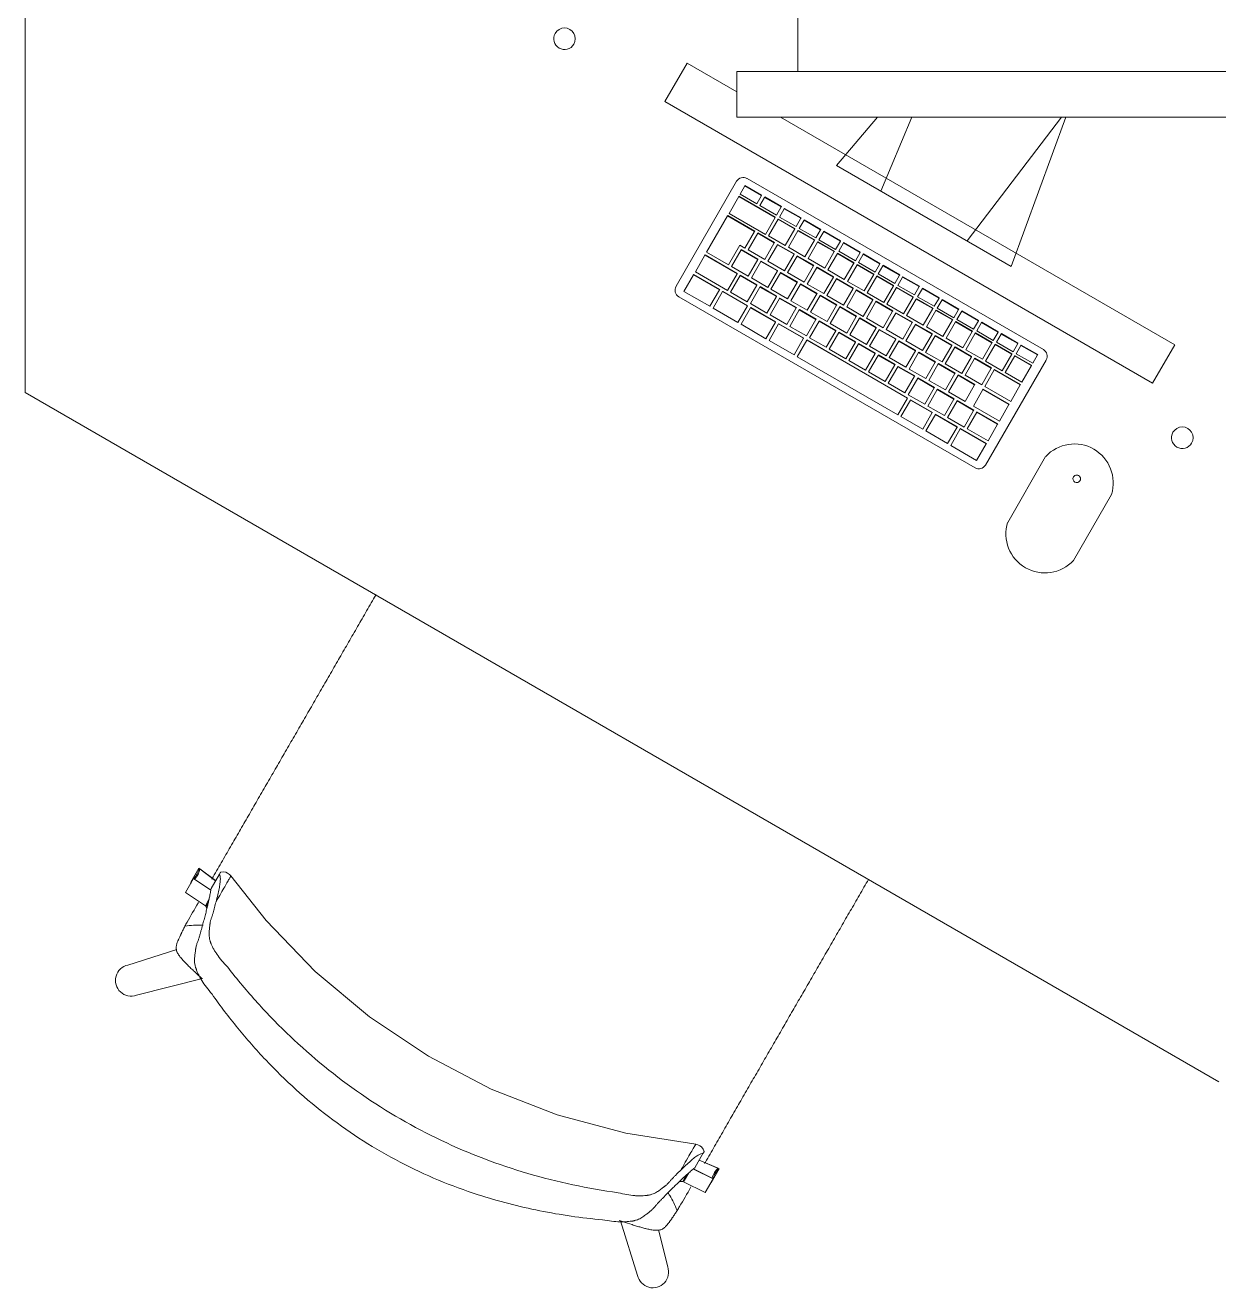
# Model space of a CAD drawing. Header units: millimetres. Extents: x 79795 to 317870, y -36033 to 97293.
# Drawn here: x 213534 to 214530, y 21471 to 22524 of the extents above; entities that cross this region are included whole.
import ezdxf

# ---------------------------------------------------------------- set-up
doc = ezdxf.new("R2010")
doc.units = ezdxf.units.MM
doc.header["$MEASUREMENT"] = 0
for name, color, linetype, lineweight in [('A-GENM', 8, 'CONTINUOUS', 9), ('E-ELEC-EQPM', 8, 'CONTINUOUS', 9), ('I-FURN', 8, 'CONTINUOUS', 9)]:
    doc.layers.add(name, color=color, linetype=linetype, lineweight=lineweight)

msp = doc.modelspace()

# ---------------------------------------------------------------- linework, layer by layer
at = {"layer": 'A-GENM'}
for p, q in [((214077.1, 22306.7), (214127.6, 22394.3)), ((214134.5, 22390.4), (214130.5, 22383.5)), ((214134.5, 22390.4), (214134.6, 22390.7)), ((214148.4, 22382.4), (214134.5, 22390.4)), ((214134.6, 22390.7), (214148.5, 22382.7)), ((214136.3, 22396.6), (214383.6, 22253.9)), ((214129.4, 22381.6), (214121.3, 22367.5)), ((214129.4, 22381.6), (214129.5, 22381.8)), ((214159.7, 22364.1), (214129.4, 22381.6)), ((214129.5, 22381.8), (214159.8, 22364.3)), ((214130.5, 22383.5), (214144.4, 22375.5)), ((214144.4, 22375.5), (214148.4, 22382.4)), ((214151, 22380.9), (214147, 22374)), ((214148.4, 22382.4), (214148.5, 22382.7)), ((214151, 22380.9), (214151.1, 22381.2)), ((214164.8, 22372.9), (214151, 22380.9)), ((214151.1, 22381.2), (214165, 22373.2)), ((214147, 22374), (214160.8, 22366)), ((214160.8, 22366), (214164.8, 22372.9)), ((214167.4, 22371.4), (214163.4, 22364.5)), ((214164.8, 22372.9), (214165, 22373.2)), ((214167.4, 22371.4), (214167.6, 22371.7)), ((214181.3, 22363.4), (214167.4, 22371.4)), ((214167.6, 22371.7), (214181.4, 22363.7)), ((214120.1, 22365.4), (214102.6, 22335.2)), ((214120.1, 22365.4), (214120.2, 22365.7)), ((214142.6, 22352.4), (214120.1, 22365.4)), ((214120.2, 22365.7), (214142.7, 22352.7)), ((214121.3, 22367.5), (214151.6, 22350)), ((214151.6, 22350), (214159.7, 22364.1)), ((214162.3, 22362.6), (214154.3, 22348.8)), ((214159.7, 22364.1), (214159.8, 22364.3)), ((214162.3, 22362.6), (214162.4, 22362.8)), ((214176.2, 22354.6), (214162.3, 22362.6)), ((214162.4, 22362.8), (214176.3, 22354.8)), ((214163.4, 22364.5), (214177.3, 22356.5)), ((214177.3, 22356.5), (214181.3, 22363.4)), ((214183.9, 22361.9), (214179.9, 22355)), ((214181.3, 22363.4), (214181.4, 22363.7)), ((214183.9, 22361.9), (214184, 22362.2)), ((214197.7, 22353.9), (214183.9, 22361.9)), ((214184, 22362.2), (214197.9, 22354.2)), ((214134.6, 22338.6), (214142.6, 22352.4)), ((214145.2, 22350.9), (214137.2, 22337.1)), ((214142.6, 22352.4), (214142.7, 22352.7)), ((214145.2, 22350.9), (214145.3, 22351.2)), ((214159, 22342.9), (214145.2, 22350.9)), ((214145.3, 22351.2), (214159.2, 22343.2)), ((214154.3, 22348.8), (214168.2, 22340.8)), ((214168.2, 22340.8), (214176.2, 22354.6)), ((214178.8, 22353.1), (214170.8, 22339.3)), ((214176.2, 22354.6), (214176.3, 22354.8)), ((214178.8, 22353.1), (214178.9, 22353.3)), ((214192.6, 22345.1), (214178.8, 22353.1)), ((214178.9, 22353.3), (214192.8, 22345.3)), ((214179.9, 22355), (214193.7, 22347)), ((214193.7, 22347), (214197.7, 22353.9)), ((214200.3, 22352.4), (214196.3, 22345.5)), ((214197.7, 22353.9), (214197.9, 22354.2)), ((214200.3, 22352.4), (214200.5, 22352.7)), ((214214.2, 22344.4), (214200.3, 22352.4)), ((214200.5, 22352.7), (214214.3, 22344.7)), ((214120.8, 22324.7), (214130.3, 22341.1)), ((214131.4, 22337), (214123.4, 22323.2)), ((214130.3, 22341.1), (214134.6, 22338.6)), ((214131.4, 22337), (214131.5, 22337.3)), ((214145.2, 22329), (214131.4, 22337)), ((214131.5, 22337.3), (214145.4, 22329.3)), ((214137.2, 22337.1), (214151.1, 22329.1)), ((214151.1, 22329.1), (214159, 22342.9)), ((214161.6, 22341.4), (214153.7, 22327.6)), ((214159, 22342.9), (214159.2, 22343.2)), ((214161.6, 22341.4), (214161.8, 22341.7)), ((214175.5, 22333.4), (214161.6, 22341.4)), ((214161.8, 22341.7), (214175.6, 22333.7)), ((214170.8, 22339.3), (214184.6, 22331.3)), ((214184.6, 22331.3), (214192.6, 22345.1)), ((214195.2, 22343.6), (214187.2, 22329.8)), ((214192.6, 22345.1), (214192.8, 22345.3)), ((214195.2, 22343.6), (214195.3, 22343.8)), ((214209.1, 22335.6), (214195.2, 22343.6)), ((214195.3, 22343.8), (214209.2, 22335.8)), ((214196.3, 22345.5), (214210.2, 22337.5)), ((214210.2, 22337.5), (214214.2, 22344.4)), ((214216.8, 22342.9), (214212.8, 22336)), ((214214.2, 22344.4), (214214.3, 22344.7)), ((214216.8, 22342.9), (214216.9, 22343.2)), ((214230.6, 22334.9), (214216.8, 22342.9)), ((214216.9, 22343.2), (214230.8, 22335.2)), ((214101.1, 22332.6), (214093.2, 22318.8)), ((214101.1, 22332.6), (214101.3, 22332.9)), ((214128, 22317.1), (214101.1, 22332.6)), ((214101.3, 22332.9), (214128.1, 22317.4)), ((214102.6, 22335.2), (214120.8, 22324.7)), ((214137.3, 22315.2), (214145.2, 22329)), ((214147.8, 22327.5), (214139.9, 22313.7)), ((214145.2, 22329), (214145.4, 22329.3)), ((214147.8, 22327.5), (214148, 22327.8)), ((214161.7, 22319.5), (214147.8, 22327.5)), ((214148, 22327.8), (214161.8, 22319.8)), ((214153.7, 22327.6), (214167.5, 22319.6)), ((214167.5, 22319.6), (214175.5, 22333.4)), ((214178.1, 22331.9), (214170.1, 22318.1)), ((214175.5, 22333.4), (214175.6, 22333.7)), ((214178.1, 22331.9), (214178.2, 22332.2)), ((214191.9, 22323.9), (214178.1, 22331.9)), ((214178.2, 22332.2), (214192.1, 22324.2)), ((214187.2, 22329.8), (214201.1, 22321.8)), ((214201.1, 22321.8), (214209.1, 22335.6)), ((214211.7, 22334.1), (214203.7, 22320.3)), ((214209.1, 22335.6), (214209.2, 22335.8)), ((214211.7, 22334.1), (214211.8, 22334.3)), ((214225.5, 22326.1), (214211.7, 22334.1)), ((214211.8, 22334.3), (214225.7, 22326.3)), ((214212.8, 22336), (214226.7, 22328)), ((214217.5, 22312.3), (214225.5, 22326.1)), ((214225.5, 22326.1), (214225.7, 22326.3)), ((214226.7, 22328), (214230.6, 22334.9)), ((214233.2, 22333.4), (214229.2, 22326.5)), ((214229.2, 22326.5), (214243.1, 22318.5)), ((214230.6, 22334.9), (214230.8, 22335.2)), ((214233.2, 22333.4), (214233.4, 22333.7)), ((214247.1, 22325.4), (214233.2, 22333.4)), ((214233.4, 22333.7), (214247.2, 22325.7)), ((214247.1, 22325.4), (214247.2, 22325.7)), ((214091.7, 22316.3), (214083.7, 22302.5)), ((214091.7, 22316.3), (214091.8, 22316.5)), ((214113.3, 22303.8), (214091.7, 22316.3)), ((214091.8, 22316.5), (214113.5, 22304)), ((214093.2, 22318.8), (214120, 22303.3)), ((214120, 22303.3), (214128, 22317.1)), ((214130.6, 22315.6), (214122.6, 22301.8)), ((214123.4, 22323.2), (214137.3, 22315.2)), ((214128, 22317.1), (214128.1, 22317.4)), ((214130.6, 22315.6), (214130.7, 22315.9)), ((214144.4, 22307.6), (214130.6, 22315.6)), ((214130.7, 22315.9), (214144.6, 22307.9)), ((214153.7, 22305.7), (214161.7, 22319.5)), ((214164.3, 22318), (214156.3, 22304.2)), ((214161.7, 22319.5), (214161.8, 22319.8)), ((214164.3, 22318), (214164.4, 22318.3)), ((214178.2, 22310), (214164.3, 22318)), ((214164.4, 22318.3), (214178.3, 22310.3)), ((214170.1, 22318.1), (214184, 22310.1)), ((214184, 22310.1), (214191.9, 22323.9)), ((214194.5, 22322.4), (214186.6, 22308.6)), ((214191.9, 22323.9), (214192.1, 22324.2)), ((214194.5, 22322.4), (214194.7, 22322.7)), ((214208.4, 22314.4), (214194.5, 22322.4)), ((214194.7, 22322.7), (214208.5, 22314.7)), ((214203.7, 22320.3), (214217.5, 22312.3)), ((214228.1, 22324.6), (214220.1, 22310.8)), ((214228.1, 22324.6), (214228.3, 22324.8)), ((214242, 22316.6), (214228.1, 22324.6)), ((214228.3, 22324.8), (214242.1, 22316.8)), ((214234, 22302.8), (214242, 22316.6)), ((214244.6, 22315.1), (214236.6, 22301.3)), ((214242, 22316.6), (214242.1, 22316.8)), ((214243.1, 22318.5), (214247.1, 22325.4)), ((214244.6, 22315.1), (214244.7, 22315.3)), ((214258.4, 22307.1), (214244.6, 22315.1)), ((214244.7, 22315.3), (214258.6, 22307.3)), ((214249.7, 22323.9), (214245.7, 22317)), ((214245.7, 22317), (214259.6, 22309)), ((214249.7, 22323.9), (214249.8, 22324.2)), ((214263.5, 22315.9), (214249.7, 22323.9)), ((214249.8, 22324.2), (214263.7, 22316.2)), ((214259.6, 22309), (214263.5, 22315.9)), ((214263.5, 22315.9), (214263.7, 22316.2)), ((214136.5, 22293.8), (214144.4, 22307.6)), ((214147, 22306.1), (214139.1, 22292.3)), ((214139.9, 22313.7), (214153.7, 22305.7)), ((214144.4, 22307.6), (214144.6, 22307.9)), ((214147, 22306.1), (214147.2, 22306.4)), ((214160.9, 22298.1), (214147, 22306.1)), ((214147.2, 22306.4), (214161, 22298.4)), ((214170.2, 22296.2), (214178.2, 22310)), ((214180.8, 22308.5), (214172.8, 22294.7)), ((214178.2, 22310), (214178.3, 22310.3)), ((214180.8, 22308.5), (214180.9, 22308.8)), ((214194.6, 22300.5), (214180.8, 22308.5)), ((214180.9, 22308.8), (214194.7, 22300.8)), ((214186.6, 22308.6), (214200.4, 22300.6)), ((214200.4, 22300.6), (214208.4, 22314.4)), ((214211, 22312.9), (214203, 22299.1)), ((214208.4, 22314.4), (214208.5, 22314.7)), ((214211, 22312.9), (214211.1, 22313.2)), ((214224.9, 22304.9), (214211, 22312.9)), ((214211.1, 22313.2), (214225, 22305.2)), ((214216.9, 22291.1), (214224.9, 22304.9)), ((214220.1, 22310.8), (214234, 22302.8)), ((214224.9, 22304.9), (214225, 22305.2)), ((214250.4, 22293.3), (214258.4, 22307.1)), ((214261, 22305.6), (214253, 22291.8)), ((214258.4, 22307.1), (214258.6, 22307.3)), ((214261, 22305.6), (214261.2, 22305.8)), ((214274.9, 22297.6), (214261, 22305.6)), ((214261.2, 22305.8), (214275, 22297.8)), ((214266.1, 22314.4), (214262.2, 22307.5)), ((214262.2, 22307.5), (214276, 22299.5)), ((214266.1, 22314.4), (214266.3, 22314.7)), ((214280, 22306.4), (214266.1, 22314.4)), ((214266.3, 22314.7), (214280.1, 22306.7)), ((214276, 22299.5), (214280, 22306.4)), ((214282.6, 22304.9), (214278.6, 22298)), ((214280, 22306.4), (214280.1, 22306.7)), ((214282.6, 22304.9), (214282.7, 22305.2)), ((214296.5, 22296.9), (214282.6, 22304.9)), ((214282.7, 22305.2), (214296.6, 22297.2)), ((214326.7, 22155.3), (214079.4, 22298)), ((214083.7, 22302.5), (214105.4, 22290)), ((214105.4, 22290), (214113.3, 22303.8)), ((214115.9, 22302.3), (214108, 22288.5)), ((214113.3, 22303.8), (214113.5, 22304)), ((214115.9, 22302.3), (214116.1, 22302.5)), ((214136.7, 22290.3), (214115.9, 22302.3)), ((214116.1, 22302.5), (214136.8, 22290.5)), ((214122.6, 22301.8), (214136.5, 22293.8)), ((214152.9, 22284.3), (214160.9, 22298.1)), ((214163.5, 22296.6), (214155.5, 22282.8)), ((214156.3, 22304.2), (214170.2, 22296.2)), ((214160.9, 22298.1), (214161, 22298.4)), ((214163.5, 22296.6), (214163.6, 22296.9)), ((214177.3, 22288.6), (214163.5, 22296.6)), ((214163.6, 22296.9), (214177.5, 22288.9)), ((214172.8, 22294.7), (214186.6, 22286.7)), ((214186.6, 22286.7), (214194.6, 22300.5)), ((214197.2, 22299), (214189.2, 22285.2)), ((214194.6, 22300.5), (214194.7, 22300.8)), ((214197.2, 22299), (214197.3, 22299.3)), ((214211.1, 22291), (214197.2, 22299)), ((214197.3, 22299.3), (214211.2, 22291.3)), ((214203, 22299.1), (214216.9, 22291.1)), ((214227.5, 22303.4), (214219.5, 22289.6)), ((214227.5, 22303.4), (214227.6, 22303.7)), ((214241.3, 22295.4), (214227.5, 22303.4)), ((214227.6, 22303.7), (214241.4, 22295.7)), ((214233.3, 22281.6), (214241.3, 22295.4)), ((214236.6, 22301.3), (214250.4, 22293.3)), ((214241.3, 22295.4), (214241.4, 22295.7)), ((214243.9, 22293.9), (214244, 22294.2)), ((214244, 22294.2), (214257.9, 22286.2)), ((214266.9, 22283.8), (214274.9, 22297.6)), ((214277.5, 22296.1), (214269.5, 22282.3)), ((214274.9, 22297.6), (214275, 22297.8)), ((214277.5, 22296.1), (214277.6, 22296.3)), ((214291.3, 22288.1), (214277.5, 22296.1)), ((214277.6, 22296.3), (214291.5, 22288.3)), ((214278.6, 22298), (214292.5, 22290)), ((214292.5, 22290), (214296.5, 22296.9)), ((214299.1, 22295.4), (214295.1, 22288.5)), ((214296.5, 22296.9), (214296.6, 22297.2)), ((214299.1, 22295.4), (214299.2, 22295.7)), ((214312.9, 22287.4), (214299.1, 22295.4)), ((214299.2, 22295.7), (214313.1, 22287.7)), ((214108, 22288.5), (214128.7, 22276.5)), ((214128.7, 22276.5), (214136.7, 22290.3)), ((214139.3, 22288.8), (214131.3, 22275)), ((214136.7, 22290.3), (214136.8, 22290.5)), ((214139.1, 22292.3), (214152.9, 22284.3)), ((214139.3, 22288.8), (214139.4, 22289)), ((214160.1, 22276.8), (214139.3, 22288.8)), ((214139.4, 22289), (214160.2, 22277)), ((214169.4, 22274.8), (214177.3, 22288.6)), ((214179.9, 22287.1), (214172, 22273.3)), ((214177.3, 22288.6), (214177.5, 22288.9)), ((214179.9, 22287.1), (214180.1, 22287.4)), ((214193.8, 22279.1), (214179.9, 22287.1)), ((214180.1, 22287.4), (214193.9, 22279.4)), ((214189.2, 22285.2), (214203.1, 22277.2)), ((214203.1, 22277.2), (214211.1, 22291)), ((214213.7, 22289.5), (214205.7, 22275.7)), ((214211.1, 22291), (214211.2, 22291.3)), ((214213.7, 22289.5), (214213.8, 22289.8)), ((214227.5, 22281.5), (214213.7, 22289.5)), ((214213.8, 22289.8), (214227.7, 22281.8)), ((214219.5, 22289.6), (214233.3, 22281.6)), ((214243.9, 22293.9), (214235.9, 22280.1)), ((214257.8, 22285.9), (214243.9, 22293.9)), ((214249.8, 22272.1), (214257.8, 22285.9)), ((214260.4, 22284.4), (214252.4, 22270.6)), ((214253, 22291.8), (214266.9, 22283.8)), ((214257.8, 22285.9), (214257.9, 22286.2)), ((214260.4, 22284.4), (214260.5, 22284.7)), ((214274.2, 22276.4), (214260.4, 22284.4)), ((214260.5, 22284.7), (214274.4, 22276.7)), ((214283.4, 22274.3), (214291.3, 22288.1)), ((214293.9, 22286.6), (214286, 22272.8)), ((214291.3, 22288.1), (214291.5, 22288.3)), ((214293.9, 22286.6), (214294.1, 22286.8)), ((214307.8, 22278.6), (214293.9, 22286.6)), ((214294.1, 22286.8), (214307.9, 22278.8)), ((214295.1, 22288.5), (214308.9, 22280.5)), ((214308.9, 22280.5), (214312.9, 22287.4)), ((214315.5, 22285.9), (214311.5, 22279)), ((214312.9, 22287.4), (214313.1, 22287.7)), ((214315.5, 22285.9), (214315.6, 22286.2)), ((214329.4, 22277.9), (214315.5, 22285.9)), ((214315.6, 22286.2), (214329.5, 22278.2)), ((214131.3, 22275), (214152.1, 22263)), ((214152.1, 22263), (214160.1, 22276.8)), ((214162.7, 22275.3), (214154.7, 22261.5)), ((214155.5, 22282.8), (214169.4, 22274.8)), ((214160.1, 22276.8), (214160.2, 22277)), ((214162.7, 22275.3), (214162.8, 22275.5)), ((214183.5, 22263.3), (214162.7, 22275.3)), ((214162.8, 22275.5), (214183.6, 22263.5)), ((214172, 22273.3), (214185.8, 22265.3)), ((214185.8, 22265.3), (214193.8, 22279.1)), ((214196.4, 22277.6), (214188.4, 22263.8)), ((214193.8, 22279.1), (214193.9, 22279.4)), ((214196.4, 22277.6), (214196.5, 22277.9)), ((214210.3, 22269.6), (214196.4, 22277.6)), ((214196.5, 22277.9), (214210.4, 22269.9)), ((214205.7, 22275.7), (214219.5, 22267.7)), ((214219.5, 22267.7), (214227.5, 22281.5)), ((214230.1, 22280), (214222.1, 22266.2)), ((214227.5, 22281.5), (214227.7, 22281.8)), ((214230.1, 22280), (214230.3, 22280.3)), ((214244, 22272), (214230.1, 22280)), ((214230.3, 22280.3), (214244.1, 22272.3)), ((214235.9, 22280.1), (214249.8, 22272.1)), ((214266.2, 22262.6), (214274.2, 22276.4)), ((214276.8, 22274.9), (214268.8, 22261.1)), ((214269.5, 22282.3), (214283.4, 22274.3)), ((214274.2, 22276.4), (214274.4, 22276.7)), ((214276.8, 22274.9), (214277, 22275.2)), ((214290.7, 22266.9), (214276.8, 22274.9)), ((214277, 22275.2), (214290.8, 22267.2)), ((214299.8, 22264.8), (214307.8, 22278.6)), ((214310.4, 22277.1), (214302.4, 22263.3)), ((214307.8, 22278.6), (214307.9, 22278.8)), ((214310.4, 22277.1), (214310.5, 22277.3)), ((214324.2, 22269.1), (214310.4, 22277.1)), ((214310.5, 22277.3), (214324.4, 22269.3)), ((214311.5, 22279), (214325.4, 22271)), ((214325.4, 22271), (214329.4, 22277.9)), ((214332, 22276.4), (214328, 22269.5)), ((214329.4, 22277.9), (214329.5, 22278.2)), ((214332, 22276.4), (214332.1, 22276.7)), ((214345.8, 22268.4), (214332, 22276.4)), ((214332.1, 22276.7), (214346, 22268.7)), ((214175.5, 22249.5), (214183.5, 22263.3)), ((214183.5, 22263.3), (214183.6, 22263.5)), ((214188.4, 22263.8), (214202.3, 22255.8)), ((214202.3, 22255.8), (214210.3, 22269.6)), ((214212.9, 22268.1), (214204.9, 22254.3)), ((214210.3, 22269.6), (214210.4, 22269.9)), ((214212.9, 22268.1), (214213, 22268.4)), ((214226.7, 22260.1), (214212.9, 22268.1)), ((214213, 22268.4), (214226.9, 22260.4)), ((214222.1, 22266.2), (214236, 22258.2)), ((214236, 22258.2), (214244, 22272)), ((214246.6, 22270.5), (214238.6, 22256.7)), ((214244, 22272), (214244.1, 22272.3)), ((214246.6, 22270.5), (214246.7, 22270.8)), ((214260.4, 22262.5), (214246.6, 22270.5)), ((214246.7, 22270.8), (214260.6, 22262.8)), ((214252.4, 22270.6), (214266.2, 22262.6)), ((214252.4, 22248.7), (214260.4, 22262.5)), ((214260.4, 22262.5), (214260.6, 22262.8)), ((214282.7, 22253.1), (214290.7, 22266.9)), ((214293.3, 22265.4), (214285.3, 22251.6)), ((214286, 22272.8), (214299.8, 22264.8)), ((214290.7, 22266.9), (214290.8, 22267.2)), ((214293.3, 22265.4), (214293.4, 22265.7)), ((214307.1, 22257.4), (214293.3, 22265.4)), ((214293.4, 22265.7), (214307.3, 22257.7)), ((214302.4, 22263.3), (214316.3, 22255.3)), ((214316.3, 22255.3), (214324.2, 22269.1)), ((214326.8, 22267.6), (214318.9, 22253.8)), ((214324.2, 22269.1), (214324.4, 22269.3)), ((214326.8, 22267.6), (214327, 22267.8)), ((214340.7, 22259.6), (214326.8, 22267.6)), ((214327, 22267.8), (214340.8, 22259.8)), ((214328, 22269.5), (214341.8, 22261.5)), ((214341.8, 22261.5), (214345.8, 22268.4)), ((214348.4, 22266.9), (214344.4, 22260)), ((214345.8, 22268.4), (214346, 22268.7)), ((214362.3, 22258.9), (214348.4, 22266.9)), ((214348.5, 22267), (214348.6, 22267.2)), ((214348.6, 22267.2), (214362.4, 22259.2)), ((214154.7, 22261.5), (214175.5, 22249.5)), ((214186.1, 22261.8), (214178.1, 22248)), ((214186.1, 22261.8), (214186.2, 22262)), ((214270.1, 22213.3), (214186.1, 22261.8)), ((214186.2, 22262), (214270.2, 22213.5)), ((214204.9, 22254.3), (214218.7, 22246.3)), ((214218.7, 22246.3), (214226.7, 22260.1)), ((214229.3, 22258.6), (214221.3, 22244.8)), ((214226.7, 22260.1), (214226.9, 22260.4)), ((214229.3, 22258.6), (214229.4, 22258.9)), ((214243.2, 22250.6), (214229.3, 22258.6)), ((214229.4, 22258.9), (214243.3, 22250.9)), ((214238.6, 22256.7), (214252.4, 22248.7)), ((214263, 22261), (214255, 22247.2)), ((214263, 22261), (214263.2, 22261.3)), ((214276.9, 22253), (214263, 22261)), ((214263.2, 22261.3), (214277, 22253.3)), ((214268.8, 22261.1), (214282.7, 22253.1)), ((214268.9, 22239.2), (214276.9, 22253)), ((214276.9, 22253), (214277, 22253.3)), ((214299.1, 22243.6), (214307.1, 22257.4)), ((214309.7, 22255.9), (214301.7, 22242.1)), ((214307.1, 22257.4), (214307.3, 22257.7)), ((214309.7, 22255.9), (214309.9, 22256.2)), ((214323.6, 22247.9), (214309.7, 22255.9)), ((214309.9, 22256.2), (214323.7, 22248.2)), ((214318.9, 22253.8), (214332.7, 22245.8)), ((214332.7, 22245.8), (214340.7, 22259.6)), ((214343.3, 22258.1), (214335.3, 22244.3)), ((214340.7, 22259.6), (214340.8, 22259.8)), ((214343.3, 22258.1), (214343.4, 22258.3)), ((214357.2, 22250.1), (214343.3, 22258.1)), ((214343.4, 22258.3), (214357.3, 22250.3)), ((214344.4, 22260), (214358.3, 22252)), ((214358.3, 22252), (214362.3, 22258.9)), ((214364.9, 22257.4), (214360.9, 22250.5)), ((214362.3, 22258.9), (214362.4, 22259.2)), ((214364.9, 22257.4), (214365, 22257.7)), ((214378.7, 22249.4), (214364.9, 22257.4)), ((214365, 22257.7), (214378.9, 22249.7)), ((214178.1, 22248), (214262.1, 22199.5)), ((214221.3, 22244.8), (214235.2, 22236.8)), ((214235.2, 22236.8), (214243.2, 22250.6)), ((214245.8, 22249.1), (214237.8, 22235.3)), ((214243.2, 22250.6), (214243.3, 22250.9)), ((214245.8, 22249.1), (214245.9, 22249.4)), ((214259.6, 22241.1), (214245.8, 22249.1)), ((214245.9, 22249.4), (214259.8, 22241.4)), ((214255, 22247.2), (214268.9, 22239.2)), ((214259.6, 22241.1), (214259.8, 22241.4)), ((214279.5, 22251.5), (214271.5, 22237.7)), ((214279.5, 22251.5), (214279.6, 22251.8)), ((214293.3, 22243.5), (214279.5, 22251.5)), ((214279.6, 22251.8), (214293.5, 22243.8)), ((214285.3, 22251.6), (214299.1, 22243.6)), ((214285.4, 22229.7), (214293.3, 22243.5)), ((214295.9, 22242), (214288, 22228.2)), ((214293.3, 22243.5), (214293.5, 22243.8)), ((214295.9, 22242), (214296.1, 22242.3)), ((214309.8, 22234), (214295.9, 22242)), ((214296.1, 22242.3), (214309.9, 22234.3)), ((214301.7, 22242.1), (214315.6, 22234.1)), ((214315.6, 22234.1), (214323.6, 22247.9)), ((214326.2, 22246.4), (214318.2, 22232.6)), ((214323.6, 22247.9), (214323.7, 22248.2)), ((214326.2, 22246.4), (214326.3, 22246.7)), ((214340, 22238.4), (214326.2, 22246.4)), ((214326.3, 22246.7), (214340.2, 22238.7)), ((214385.9, 22245.2), (214335.3, 22157.6)), ((214335.3, 22244.3), (214349.2, 22236.3)), ((214349.2, 22236.3), (214357.2, 22250.1)), ((214359.8, 22248.6), (214351.8, 22234.8)), ((214357.2, 22250.1), (214357.3, 22250.3)), ((214359.8, 22248.6), (214359.9, 22248.8)), ((214373.6, 22240.6), (214359.8, 22248.6)), ((214359.9, 22248.8), (214373.8, 22240.8)), ((214360.9, 22250.5), (214374.7, 22242.5)), ((214374.7, 22242.5), (214378.7, 22249.4)), ((214378.7, 22249.4), (214378.9, 22249.7)), ((214237.8, 22235.3), (214251.6, 22227.3)), ((214251.6, 22227.3), (214259.6, 22241.1)), ((214262.2, 22239.6), (214254.2, 22225.8)), ((214262.2, 22239.6), (214262.4, 22239.9)), ((214276.1, 22231.6), (214262.2, 22239.6)), ((214262.4, 22239.9), (214276.2, 22231.9)), ((214268.1, 22217.8), (214276.1, 22231.6)), ((214271.5, 22237.7), (214285.4, 22229.7)), ((214276.1, 22231.6), (214276.2, 22231.9)), ((214301.8, 22220.2), (214309.8, 22234)), ((214312.4, 22232.5), (214304.4, 22218.7)), ((214309.8, 22234), (214309.9, 22234.3)), ((214312.4, 22232.5), (214312.5, 22232.8)), ((214326.2, 22224.5), (214312.4, 22232.5)), ((214312.5, 22232.8), (214326.4, 22224.8)), ((214318.2, 22232.6), (214332.1, 22224.6)), ((214332.1, 22224.6), (214340, 22238.4)), ((214342.6, 22236.9), (214334.7, 22223.1)), ((214340, 22238.4), (214340.2, 22238.7)), ((214342.6, 22236.9), (214342.8, 22237.2)), ((214364.3, 22224.4), (214342.6, 22236.9)), ((214342.8, 22237.2), (214364.4, 22224.7)), ((214351.8, 22234.8), (214365.6, 22226.8)), ((214365.6, 22226.8), (214373.6, 22240.6)), ((214373.6, 22240.6), (214373.8, 22240.8)), ((214254.2, 22225.8), (214268.1, 22217.8)), ((214278.7, 22230.1), (214270.7, 22216.3)), ((214278.7, 22230.1), (214278.8, 22230.4)), ((214292.5, 22222.1), (214278.7, 22230.1)), ((214278.8, 22230.4), (214292.7, 22222.4)), ((214284.6, 22208.3), (214292.5, 22222.1)), ((214295.1, 22220.6), (214287.1, 22206.8)), ((214288, 22228.2), (214301.8, 22220.2)), ((214292.5, 22222.1), (214292.7, 22222.4)), ((214295.1, 22220.6), (214295.3, 22220.9)), ((214309, 22212.6), (214295.1, 22220.6)), ((214295.3, 22220.9), (214309.1, 22212.9)), ((214318.3, 22210.7), (214326.2, 22224.5)), ((214333.2, 22220.5), (214325.2, 22206.7)), ((214326.2, 22224.5), (214326.4, 22224.8)), ((214333.2, 22220.5), (214333.3, 22220.8)), ((214354.8, 22208), (214333.2, 22220.5)), ((214333.3, 22220.8), (214355, 22208.3)), ((214334.7, 22223.1), (214356.3, 22210.6)), ((214356.3, 22210.6), (214364.3, 22224.4)), ((214364.3, 22224.4), (214364.4, 22224.7)), ((214262.1, 22199.5), (214270.1, 22213.3)), ((214272.7, 22211.8), (214264.7, 22198)), ((214270.1, 22213.3), (214270.2, 22213.5)), ((214270.7, 22216.3), (214284.6, 22208.3)), ((214272.7, 22211.8), (214272.8, 22212)), ((214290.9, 22201.3), (214272.7, 22211.8)), ((214272.8, 22212), (214291, 22201.5)), ((214301, 22198.8), (214309, 22212.6)), ((214311.6, 22211.1), (214303.6, 22197.3)), ((214304.4, 22218.7), (214318.3, 22210.7)), ((214309, 22212.6), (214309.1, 22212.9)), ((214311.6, 22211.1), (214311.7, 22211.4)), ((214325.4, 22203.1), (214311.6, 22211.1)), ((214311.7, 22211.4), (214325.6, 22203.4)), ((214282.9, 22187.5), (214290.9, 22201.3)), ((214293.5, 22199.8), (214285.5, 22186)), ((214287.1, 22206.8), (214301, 22198.8)), ((214290.9, 22201.3), (214291, 22201.5)), ((214293.5, 22199.8), (214293.6, 22200)), ((214311.6, 22189.3), (214293.5, 22199.8)), ((214293.6, 22200), (214311.8, 22189.5)), ((214317.5, 22189.3), (214325.4, 22203.1)), ((214328, 22201.6), (214320.1, 22187.8)), ((214325.2, 22206.7), (214346.9, 22194.2)), ((214325.4, 22203.1), (214325.6, 22203.4)), ((214328, 22201.6), (214328.2, 22201.9)), ((214345.4, 22191.6), (214328, 22201.6)), ((214328.2, 22201.9), (214345.5, 22191.9)), ((214346.9, 22194.2), (214354.8, 22208)), ((214354.8, 22208), (214355, 22208.3)), ((214264.7, 22198), (214282.9, 22187.5)), ((214303.6, 22197.3), (214317.5, 22189.3)), ((214303.7, 22175.5), (214311.6, 22189.3)), ((214311.6, 22189.3), (214311.8, 22189.5)), ((214337.4, 22177.8), (214345.4, 22191.6)), ((214345.4, 22191.6), (214345.5, 22191.9)), ((214285.5, 22186), (214303.7, 22175.5)), ((214314.2, 22187.8), (214306.3, 22174)), ((214314.2, 22187.8), (214314.4, 22188)), ((214335.9, 22175.3), (214314.2, 22187.8)), ((214314.4, 22188), (214336, 22175.5)), ((214320.1, 22187.8), (214337.4, 22177.8)), ((214306.3, 22174), (214327.9, 22161.5)), ((214327.9, 22161.5), (214335.9, 22175.3)), ((214335.9, 22175.3), (214336, 22175.5)), ((214385.5, 22164.7), (214353.8, 22109.7)), ((214408.7, 22078), (214440.5, 22133))]:
    msp.add_line(p, q, dxfattribs=at)
for centre, radius, start, end in [((214133.1, 22391.1), 6.35, 60, 150), ((214082.6, 22303.5), 6.35, 150, 240), ((214380.4, 22248.4), 6.35, 330, 60), ((214409.4, 22142.7), 32.5, 342.6804, 137.3196), ((214329.8, 22160.8), 6.35, 240, 330), ((214411.4, 22146.1), 3.16, 150, 330), ((214411.4, 22146.1), 3.16, 330, 150), ((214384.8, 22100.1), 32.5, 162.6804, 317.3196)]:
    msp.add_arc(centre, radius, start, end, dxfattribs=at)
at = {"layer": 'E-ELEC-EQPM'}
for p, q in [((214178.6, 22577.9), (214178.6, 22486)), ((214178.6, 22577.9), (214178.6, 22486)), ((214178.6, 22486), (214127.8, 22486)), ((214127.8, 22486), (214127.8, 22447.9)), ((214127.8, 22486), (214127.8, 22447.9)), ((214927.8, 22486), (214127.8, 22486)), ((214127.8, 22447.9), (214927.8, 22447.9)), ((214127.8, 22447.9), (214927.8, 22447.9))]:
    msp.add_line(p, q, dxfattribs=at)
at = {"layer": 'I-FURN'}
for p, q in [((213534, 23368.2), (213534, 22218.2)), ((214086.3, 22492.9), (214067.8, 22460.8)), ((214086.3, 22492.9), (214127.8, 22468.9)), ((214474.7, 22225.8), (214067.8, 22460.8)), ((214164.3, 22447.9), (214493.3, 22258)), ((214245.1, 22447.9), (214211.1, 22407.4)), ((214247.9, 22386.1), (214273.8, 22447.9)), ((214319.9, 22344.5), (214398.6, 22447.9)), ((214356.8, 22323.2), (214402.2, 22447.9)), ((214211.1, 22407.4), (214356.8, 22323.2)), ((214493.3, 22258), (214474.7, 22225.8)), ((213534, 22218.2), (214530, 21643.2)), ((213679, 21821.3), (213672.3, 21809.7)), ((213692.8, 21810.9), (213679, 21821.3)), ((213692.9, 21811), (213679.8, 21820.8)), ((213667.8, 21801.1), (213674.4, 21812.7)), ((213674.4, 21812.7), (213688.9, 21803)), ((213689.1, 21804.5), (213696, 21816.3)), ((213699.1, 21818.2), (213697, 21818.1)), ((213701.4, 21817.9), (213699.1, 21818.2)), ((213702.8, 21817.3), (213701.4, 21817.9)), ((213704.4, 21816.2), (213702.8, 21817.3)), ((213705.7, 21814.9), (213704.4, 21816.2)), ((213735, 21777.8), (213705.7, 21814.9)), ((213684.3, 21790), (213667.8, 21801.1)), ((213687.3, 21795.1), (213684.3, 21790)), ((213686.6, 21792.1), (213685.1, 21789.5)), ((213775.9, 21735.1), (213735, 21777.8)), ((213660.6, 21753.4), (213619.7, 21740.5)), ((213626.8, 21715.4), (213681.8, 21729.2)), ((213821.3, 21697.2), (213775.9, 21735.1)), ((213870.5, 21664.4), (213821.3, 21697.2)), ((213922.9, 21637.1), (213870.5, 21664.4)), ((213978, 21615.6), (213922.9, 21637.1)), ((214035.1, 21600.2), (213978, 21615.6)), ((214093.5, 21591), (214035.1, 21600.2)), ((214093.5, 21591), (214095.3, 21590.5)), ((214095.3, 21590.5), (214097, 21589.7)), ((214097, 21589.7), (214098.2, 21588.8)), ((214098.2, 21588.8), (214099.6, 21587)), ((214092.7, 21571.5), (214099.5, 21583.3)), ((214112.3, 21571.1), (214096.4, 21577.9)), ((214099.6, 21587), (214100.6, 21585.1)), ((214091.5, 21570.5), (214107.2, 21562.8)), ((214091.5, 21570.4), (214108, 21562.3)), ((214113.1, 21570.6), (214096.3, 21577.8)), ((214106.5, 21559), (214113.1, 21570.6)), ((214082.6, 21560.1), (214085.5, 21565.2)), ((214083.4, 21559.6), (214087.8, 21567.2)), ((214101.3, 21550.8), (214083.4, 21559.6)), ((214108, 21562.3), (214101.3, 21550.8)), ((214030.7, 21527.2), (214045, 21481.7)), ((214070.1, 21488.8), (214062.4, 21519.6))]:
    msp.add_line(p, q, dxfattribs=at)
for centre, radius, start, end in [((213984, 22513.2), 9, 150, 330), ((213984, 22513.2), 9, 330, 150), ((214499.5, 22180.4), 9, 330, 150), ((214499.5, 22180.4), 9, 150, 330), ((213622.4, 21727.7), 13.1, 101.9662, 289.5824), ((214057.8, 21484.4), 13.1, 191.9896, 19.6059)]:
    msp.add_arc(centre, radius, start, end, dxfattribs=at)
for centre, start_param, end_param in [((213662, 21824.8), 6.026179, 6.605675), ((213662.8, 21824.3), 6.026179, 6.605675), ((213655.4, 21813.3), 0.238848, 0.322489), ((214123.9, 21558.2), 2.819103, 3.398599), ((214124.7, 21557.7), 2.819103, 3.398599)]:
    msp.add_ellipse(centre, major_axis=(15.1, -8.7), ratio=0.978487, start_param=start_param, end_param=end_param, dxfattribs=at)
for points, knots in [([(213689.8, 21812.3), (213690.1, 21812.9), (213691.7, 21815.8), (213694.7, 21820.8), (213698.6, 21827.6), (213702.4, 21834.3), (213707.5, 21843), (213713.7, 21853.7), (213719.8, 21864.3), (213724.7, 21872.9), (213728.5, 21879.5), (213732.3, 21886.1), (213737.4, 21894.8), (213743.6, 21905.5), (213751, 21918.4), (213758.6, 21931.5), (213766.2, 21944.7), (213773.7, 21957.6), (213779.9, 21968.5), (213785, 21977.2), (213788.8, 21983.8), (213792.6, 21990.4), (213797.6, 21999.1), (213803.8, 22009.9), (213810.1, 22020.7), (213815.1, 22029.4), (213818.9, 22036.1), (213822.7, 22042.6), (213825.3, 22047.1), (213826.6, 22049.4), (213826.7, 22049.5)], [-0.8977274, -0.8977274, -0.8977274, -0.8977274, -0.8928571, -0.875, -0.8571429, -0.8392857, -0.8214286, -0.7857143, -0.75, -0.7321429, -0.7142857, -0.6964286, -0.6785714, -0.6428571, -0.6071429, -0.5714286, -0.5357143, -0.5, -0.4642857, -0.4464286, -0.4285714, -0.4107143, -0.3928571, -0.3571429, -0.3214286, -0.3035714, -0.2857143, -0.2678571, -0.25, -0.2488464, -0.2488464, -0.2488464, -0.2488464]), ([(213693.2, 21793.3), (213694.7, 21795.9), (213697.4, 21800.5), (213700.6, 21806.1), (213703, 21810.2), (213704.3, 21812.5), (213705, 21813.7), (213705.4, 21814.4), (213705.6, 21814.8), (213705.7, 21814.9), (213705.7, 21814.9)], [0, 0, 0, 0, 0.1111111, 0.2222222, 0.3333333, 0.4444444, 0.5, 0.5555556, 0.6111111, 0.6625707, 0.6625707, 0.6625707, 0.6625707]), ([(214237.8, 21812.3), (214237.8, 21812.2), (214235.2, 21807.7), (214230.1, 21798.8), (214222.4, 21785.6), (214214.8, 21772.5), (214208.6, 21761.6), (214203.5, 21752.8), (214199.7, 21746.2), (214195.9, 21739.6), (214190.9, 21730.9), (214184.7, 21720.2), (214178.5, 21709.5), (214173.5, 21700.9), (214169.7, 21694.3), (214166, 21687.8), (214161, 21679.1), (214154.7, 21668.4), (214148.5, 21657.6), (214143.5, 21648.8), (214139.6, 21642.2), (214135.8, 21635.5), (214130.7, 21626.8), (214124.5, 21616), (214117, 21602.9), (214109.3, 21589.6), (214103.9, 21580.3), (214101.1, 21575.4), (214100.9, 21575.1)], [-0.7507659, -0.7507659, -0.7507659, -0.7507659, -0.75, -0.7142857, -0.6785714, -0.6428571, -0.6071429, -0.5892857, -0.5714286, -0.5535714, -0.5357143, -0.5, -0.4642857, -0.4464286, -0.4285714, -0.4107143, -0.3928571, -0.3571429, -0.3214286, -0.3035714, -0.2857143, -0.2678571, -0.25, -0.2142857, -0.1785714, -0.1428571, -0.1071429, -0.103964, -0.103964, -0.103964, -0.103964]), ([(213689.9, 21716.2), (213688.2, 21718.2), (213685, 21722.1), (213681.8, 21726.8), (213679.7, 21730.4), (213678.4, 21733), (213677.4, 21735.1), (213676.9, 21736.6), (213676.6, 21737.4), (213676.4, 21738), (213676.2, 21738.6), (213675.9, 21739.3), (213675.6, 21740.7), (213675.3, 21742.5), (213675.2, 21744.5), (213675.3, 21746.5), (213675.5, 21748.3), (213675.7, 21750.1), (213675.9, 21751.5), (213676.1, 21752.5), (213676.1, 21753), (213676.2, 21753.4), (213676.2, 21753.8), (213676.3, 21754.3), (213676.5, 21755.2), (213676.7, 21756.4), (213677.1, 21757.8), (213677.7, 21759.5), (213678.3, 21761.1), (213678.9, 21762.7), (213679.2, 21763.9), (213679.6, 21765.2), (213680.1, 21766.9), (213680.9, 21769.8), (213682, 21773.9), (213683.2, 21778.4), (213684.3, 21782.6), (213685.4, 21786.7), (213686.3, 21790.5), (213687.1, 21794), (213687.5, 21796.1), (213687.7, 21797.1)], [0, 0, 0, 0, 0.035714, 0.071429, 0.089286, 0.107143, 0.125, 0.133929, 0.138393, 0.142857, 0.147321, 0.151786, 0.160714, 0.178571, 0.196429, 0.214286, 0.232143, 0.25, 0.267857, 0.276786, 0.28125, 0.285714, 0.290179, 0.294643, 0.303571, 0.321429, 0.339286, 0.357143, 0.392857, 0.410714, 0.428571, 0.446429, 0.464286, 0.5, 0.571429, 0.642857, 0.714286, 0.785714, 0.857143, 0.928571, 1, 1, 1, 1]), ([(213684.3, 21790), (213684.5, 21789.6), (213684.9, 21788.8), (213685.3, 21787.9), (213685.5, 21787.5)], [-0.8741323, -0.8741323, -0.8741323, -0.8741323, -0.6666667, -0.4718724, -0.4718724, -0.4718724, -0.4718724]), ([(213693.2, 21793.3), (213692.8, 21791.7), (213692.2, 21789.3), (213691.5, 21786.5), (213691, 21784.9), (213690.7, 21783.7), (213690.4, 21782.6), (213689.9, 21781.2), (213689.3, 21779.8), (213688.9, 21778.4), (213688.5, 21777.2), (213688.3, 21776.1), (213688.2, 21775.3), (213688.2, 21774.8), (213688.1, 21774.4), (213688.1, 21774), (213688.1, 21773.5), (213687.9, 21772.6), (213687.8, 21771.2), (213687.6, 21769.4), (213687.4, 21767.5), (213687.4, 21765.6), (213687.6, 21763.5), (213687.9, 21761.7), (213688.3, 21760.4), (213688.6, 21759.6), (213688.8, 21759.1), (213689, 21758.5), (213689.3, 21757.7), (213689.9, 21756.4), (213690.9, 21754.4), (213692.4, 21751.9), (213694.6, 21748.6), (213697.9, 21744.2), (213701.2, 21740.6), (213703, 21738.7)], [0, 0, 0, 0, 0.125, 0.1875, 0.21875, 0.25, 0.28125, 0.3125, 0.375, 0.40625, 0.4375, 0.46875, 0.484375, 0.492188, 0.5, 0.507812, 0.515625, 0.53125, 0.5625, 0.59375, 0.625, 0.65625, 0.6875, 0.71875, 0.734375, 0.742188, 0.75, 0.757812, 0.765625, 0.78125, 0.8125, 0.84375, 0.875, 0.9375, 1, 1, 1, 1]), ([(213681.4, 21729.4), (213679.6, 21731), (213676.8, 21733.6), (213673.5, 21736.7), (213671.6, 21738.4), (213670.3, 21739.7), (213669, 21740.9), (213667.9, 21742.1), (213666.8, 21743.3), (213665.5, 21744.6), (213664.3, 21746), (213663.1, 21747.4), (213662.3, 21748.6), (213661.7, 21749.5), (213661.3, 21750.2), (213660.9, 21750.9), (213660.5, 21751.9), (213660.1, 21753.2), (213659.9, 21754.6), (213660, 21756), (213660.2, 21757.3), (213660.6, 21758.6), (213661, 21759.8), (213661.4, 21760.6), (213661.6, 21761.1), (213661.7, 21761.4), (213661.9, 21761.8), (213662.1, 21762.3), (213662.4, 21763.1), (213663, 21764.2), (213663.5, 21765.3), (213663.9, 21766.2), (213664.3, 21767), (213664.6, 21767.7), (213665.1, 21768.7), (213666, 21770.4), (213666.7, 21771.9), (213667.2, 21772.9)], [0, 0, 0, 0, 0.125, 0.1875, 0.21875, 0.25, 0.28125, 0.3125, 0.34375, 0.375, 0.40625, 0.4375, 0.46875, 0.484375, 0.5, 0.515625, 0.53125, 0.5625, 0.59375, 0.625, 0.65625, 0.6875, 0.71875, 0.734375, 0.742188, 0.75, 0.757812, 0.765625, 0.78125, 0.8125, 0.84375, 0.859375, 0.875, 0.890625, 0.90625, 0.9375, 1, 1, 1, 1]), ([(213682.4, 21773.8), (213682, 21773.8), (213679.3, 21774), (213674.4, 21773.9), (213669.7, 21773.3), (213667.2, 21772.9)], [0.93933321, 0.93933321, 0.93933321, 0.93933321, 0.94444444, 0.97222222, 1, 1, 1, 1]), ([(213703, 21738.7), (213710.9, 21728.5), (213727.4, 21708.8), (213763.3, 21671.9), (213813.3, 21631.1), (213880.4, 21592.3), (213940.8, 21569.4), (213990.7, 21556.8), (214016.1, 21552.3), (214028.8, 21550.6)], [-1, -1, -1, -1, -0.9, -0.8, -0.6, -0.4, -0.2, -0.1, 0, 0, 0, 0]), ([(214015.8, 21528), (213998.2, 21529.6), (213963.1, 21534.6), (213905.9, 21549.4), (213845.8, 21574.3), (213785.9, 21612.5), (213742.1, 21652.2), (213711, 21687.7), (213696.7, 21706.5), (213689.9, 21716.2)], [-1, -1, -1, -1, -0.863636, -0.727273, -0.545455, -0.363636, -0.181818, -0.090909, 0, 0, 0, 0]), ([(214093.5, 21591), (214093.5, 21591), (214093.4, 21590.9), (214093.1, 21590.4), (214092.7, 21589.7), (214091.7, 21587.9), (214089.7, 21584.5), (214086.1, 21578.3), (214082.9, 21572.6), (214081, 21569.4)], [0.3374293, 0.3374293, 0.3374293, 0.3374293, 0.3888889, 0.4444444, 0.5138889, 0.5833333, 0.7222222, 0.8611111, 1, 1, 1, 1]), ([(214028.8, 21550.6), (214031.3, 21550), (214036.1, 21548.9), (214041.6, 21548.2), (214045.6, 21548), (214048.4, 21548), (214050.6, 21548.1), (214052.1, 21548.3), (214053, 21548.4), (214053.6, 21548.5), (214054.2, 21548.6), (214054.9, 21548.7), (214056.2, 21549.1), (214058, 21549.7), (214059.9, 21550.5), (214061.6, 21551.5), (214063.1, 21552.6), (214064.5, 21553.6), (214065.7, 21554.5), (214066.4, 21555.1), (214066.9, 21555.4), (214067.2, 21555.6), (214067.5, 21555.8), (214067.9, 21556.1), (214068.5, 21556.6), (214069.4, 21557.3), (214070.2, 21558.2), (214071.2, 21559.3), (214072.2, 21560.4), (214073.1, 21561.6), (214074, 21562.5), (214074.8, 21563.3), (214076, 21564.5), (214078.1, 21566.6), (214079.8, 21568.3), (214081, 21569.4)], [0, 0, 0, 0, 0.0625, 0.125, 0.15625, 0.1875, 0.21875, 0.234375, 0.242188, 0.25, 0.257812, 0.265625, 0.28125, 0.3125, 0.34375, 0.375, 0.40625, 0.4375, 0.46875, 0.484375, 0.492188, 0.5, 0.507812, 0.515625, 0.53125, 0.5625, 0.59375, 0.625, 0.6875, 0.71875, 0.75, 0.78125, 0.8125, 0.875, 1, 1, 1, 1]), ([(214087, 21566.5), (214085.5, 21565.2), (214083, 21563), (214079.2, 21559.3), (214076.2, 21556.4), (214073.1, 21553.3), (214069.8, 21550), (214066.8, 21547), (214064.4, 21544.5), (214062.9, 21543), (214061.7, 21541.7), (214060.5, 21540.4), (214059.5, 21539), (214058.3, 21537.7), (214057.3, 21536.7), (214056.4, 21535.9), (214055.7, 21535.3), (214055.3, 21535), (214055, 21534.7), (214054.6, 21534.5), (214054.2, 21534.1), (214053.4, 21533.5), (214052.3, 21532.6), (214050.9, 21531.5), (214049.4, 21530.5), (214047.7, 21529.4), (214045.9, 21528.5), (214044.2, 21527.9), (214042.9, 21527.5), (214042.1, 21527.3), (214041.5, 21527.2), (214040.9, 21527), (214040, 21526.9), (214038.5, 21526.7), (214036.2, 21526.5), (214033.3, 21526.3), (214029.1, 21526.3), (214023.5, 21526.8), (214018.4, 21527.5), (214015.8, 21528)], [0, 0, 0, 0, 0.142857, 0.214286, 0.285714, 0.357143, 0.428571, 0.5, 0.535714, 0.571429, 0.589286, 0.607143, 0.642857, 0.660714, 0.678571, 0.696429, 0.705357, 0.709821, 0.714286, 0.71875, 0.723214, 0.732143, 0.75, 0.767857, 0.785714, 0.803571, 0.821429, 0.839286, 0.848214, 0.852679, 0.857143, 0.861607, 0.866071, 0.875, 0.892857, 0.910714, 0.928571, 0.964286, 1, 1, 1, 1]), ([(214079.8, 21559.8), (214080.3, 21559.9), (214081.3, 21559.9), (214082.2, 21560.1), (214082.6, 21560.1)], [-0.5281276, -0.5281276, -0.5281276, -0.5281276, -0.3333333, -0.1189454, -0.1189454, -0.1189454, -0.1189454]), ([(214077.9, 21535.8), (214077.1, 21538.1), (214075.2, 21542.4), (214072.6, 21547.2), (214070.8, 21549.8), (214070.3, 21550.5)], [0, 0, 0, 0, 0.02777778, 0.05555556, 0.06696683, 0.06696683, 0.06696683, 0.06696683]), ([(214077.9, 21535.8), (214077.4, 21534.8), (214076.4, 21533.5), (214075.4, 21531.8), (214074.8, 21530.9), (214074.3, 21530.2), (214073.9, 21529.6), (214073.3, 21528.7), (214072.6, 21527.7), (214071.9, 21526.7), (214071.3, 21526), (214071, 21525.6), (214070.8, 21525.3), (214070.6, 21524.9), (214070.2, 21524.5), (214069.7, 21523.8), (214068.9, 21522.9), (214067.9, 21521.9), (214067, 21521.1), (214065.8, 21520.3), (214064.4, 21519.7), (214063.1, 21519.4), (214062.1, 21519.3), (214061.3, 21519.3), (214060.5, 21519.3), (214059.4, 21519.3), (214057.9, 21519.5), (214056.1, 21519.8), (214054.3, 21520.1), (214052.5, 21520.5), (214050.9, 21520.9), (214049.4, 21521.4), (214047.7, 21521.8), (214045.9, 21522.3), (214043.5, 21523), (214039.1, 21524.4), (214035.4, 21525.5), (214033.2, 21526.3)], [0, 0, 0, 0, 0.0625, 0.09375, 0.109375, 0.125, 0.140625, 0.15625, 0.1875, 0.21875, 0.234375, 0.242188, 0.25, 0.257812, 0.265625, 0.28125, 0.3125, 0.34375, 0.375, 0.40625, 0.4375, 0.46875, 0.484375, 0.5, 0.515625, 0.53125, 0.5625, 0.59375, 0.625, 0.65625, 0.6875, 0.71875, 0.75, 0.78125, 0.8125, 0.875, 1, 1, 1, 1])]:
    msp.add_open_spline(points, degree=3, knots=knots, dxfattribs=at)
for points in [[(213696, 21816.3), (213696.2, 21815.9), (213696.7, 21814.8), (213696.9, 21812.2), (213696.6, 21808.7), (213695.8, 21804.3), (213694.7, 21799.2), (213693.8, 21795.3), (213693.2, 21793.3)], [(213696.6, 21817.4), (213696.8, 21817.7), (213697, 21818.1), (213697, 21818.1), (213696.7, 21817.5), (213696.2, 21816.8), (213696, 21816.3)], [(213687.7, 21797.1), (213688, 21798.4), (213688.5, 21801), (213688.9, 21803.4), (213689.1, 21804.5)], [(213669, 21776.3), (213672, 21781.6), (213675.2, 21787.1), (213678.5, 21792.7)], [(213667.2, 21772.9), (213667.5, 21773.4), (213668.1, 21774.6), (213668.7, 21775.7), (213669, 21776.3)], [(214081, 21569.4), (214082.5, 21570.9), (214085.3, 21573.7), (214089.2, 21577.1), (214092.6, 21580), (214095.6, 21582.1), (214097.9, 21583.2), (214099.1, 21583.3), (214099.5, 21583.3)], [(214099.5, 21583.3), (214099.8, 21583.8), (214100.2, 21584.5), (214100.5, 21585.1), (214100.6, 21585.2), (214100.4, 21584.7), (214100.2, 21584.4)], [(214092.7, 21571.5), (214091.8, 21570.7), (214090, 21569.2), (214088, 21567.5), (214087, 21566.5)], [(214089.5, 21555.4), (214086.2, 21549.7), (214083.1, 21544.3), (214080, 21539)], [(214080, 21539), (214079.7, 21538.4), (214079, 21537.4), (214078.3, 21536.3), (214077.9, 21535.8)], [(214029.7, 21527.5), (214030.8, 21527.1), (214032, 21526.7), (214033.2, 21526.3)], [(214033.2, 21526.3), (214032, 21526.7), (214030.9, 21527.1), (214029.7, 21527.5)]]:
    msp.add_open_spline(points, degree=3, dxfattribs=at)

doc.saveas('drawing.dxf')
